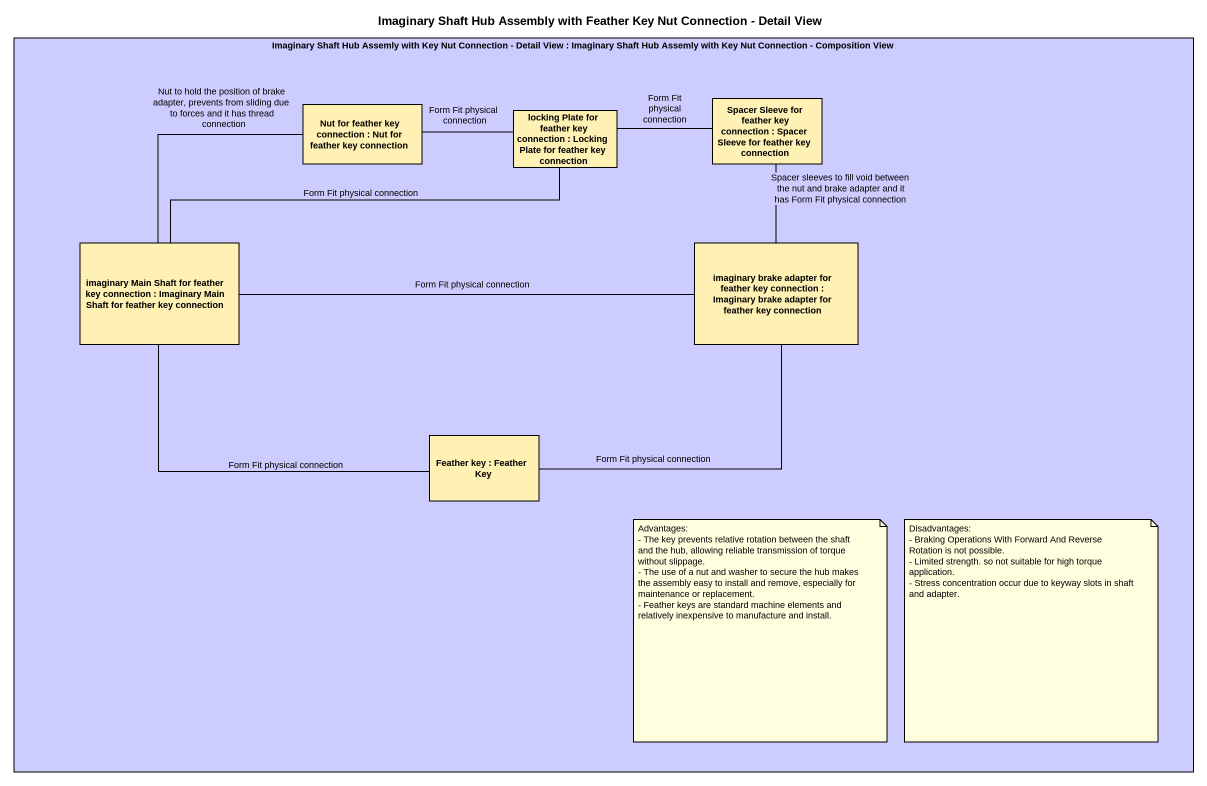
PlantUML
@startuml
title Imaginary Shaft Hub Assembly with Feather Key Nut Connection - Detail View
rectangle "Imaginary Shaft Hub Assemly with Key Nut Connection - Detail View : Imaginary Shaft Hub Assemly with Key Nut Connection - Composition View" as Imaginary_Shaft_Hub_Assemly #CCCCFF {
  rectangle "Spacer Sleeve for feather key connection : Spacer Sleeve for feather key connection" as Spacer_Sleeve_for_feather #FFF0B4
  rectangle "Nut for feather key connection : Nut for feather key connection" as Nut_for_feather_key #FFF0B4
  rectangle "locking Plate for feather key connection : Locking Plate for feather key connection" as locking_Plate_for_feather #FFF0B4
  rectangle "imaginary Main Shaft for feather key connection : Imaginary Main Shaft for feather key connection" as imaginary_Main_Shaft_for #FFF0B4
  rectangle "imaginary brake adapter for feather key connection : Imaginary brake adapter for feather key connection" as imaginary_brake_adapter_for #FFF0B4
  rectangle "Feather key : Feather Key" as Feather_key #FFF0B4
}
Spacer_Sleeve_for_feather -- imaginary_brake_adapter_for : Spacer sleeves to fill void between the nut and brake adapter and it has Form Fit physical connection
Nut_for_feather_key -right- locking_Plate_for_feather : Form Fit physical connection
locking_Plate_for_feather -right- Spacer_Sleeve_for_feather : Form Fit physical connection
locking_Plate_for_feather -left- imaginary_Main_Shaft_for : Form Fit physical connection
imaginary_Main_Shaft_for -up- Nut_for_feather_key : Nut to hold the position of brake adapter, prevents from sliding due to forces and it has thread connection
imaginary_Main_Shaft_for -right- imaginary_brake_adapter_for : Form Fit physical connection
imaginary_Main_Shaft_for -right- Feather_key : Form Fit physical connection
Feather_key -right- imaginary_brake_adapter_for : Form Fit physical connection
note as N1
  Advantages:
  - The key prevents relative rotation between the shaft and the hub, allowing reliable transmission of torque without slippage.
  - The use of a nut and washer to secure the hub makes the assembly easy to install and remove, especially for maintenance or replacement.
  - Feather keys are standard machine elements and relatively inexpensive to manufacture and install.
end note
note as N2
  Disadvantages:
  - Braking Operations With Forward And Reverse Rotation is not possible.
  - Limited strength. so not suitable for high torque application.
  - Stress concentration occur due to keyway slots in shaft and adapter.
end note
@enduml
